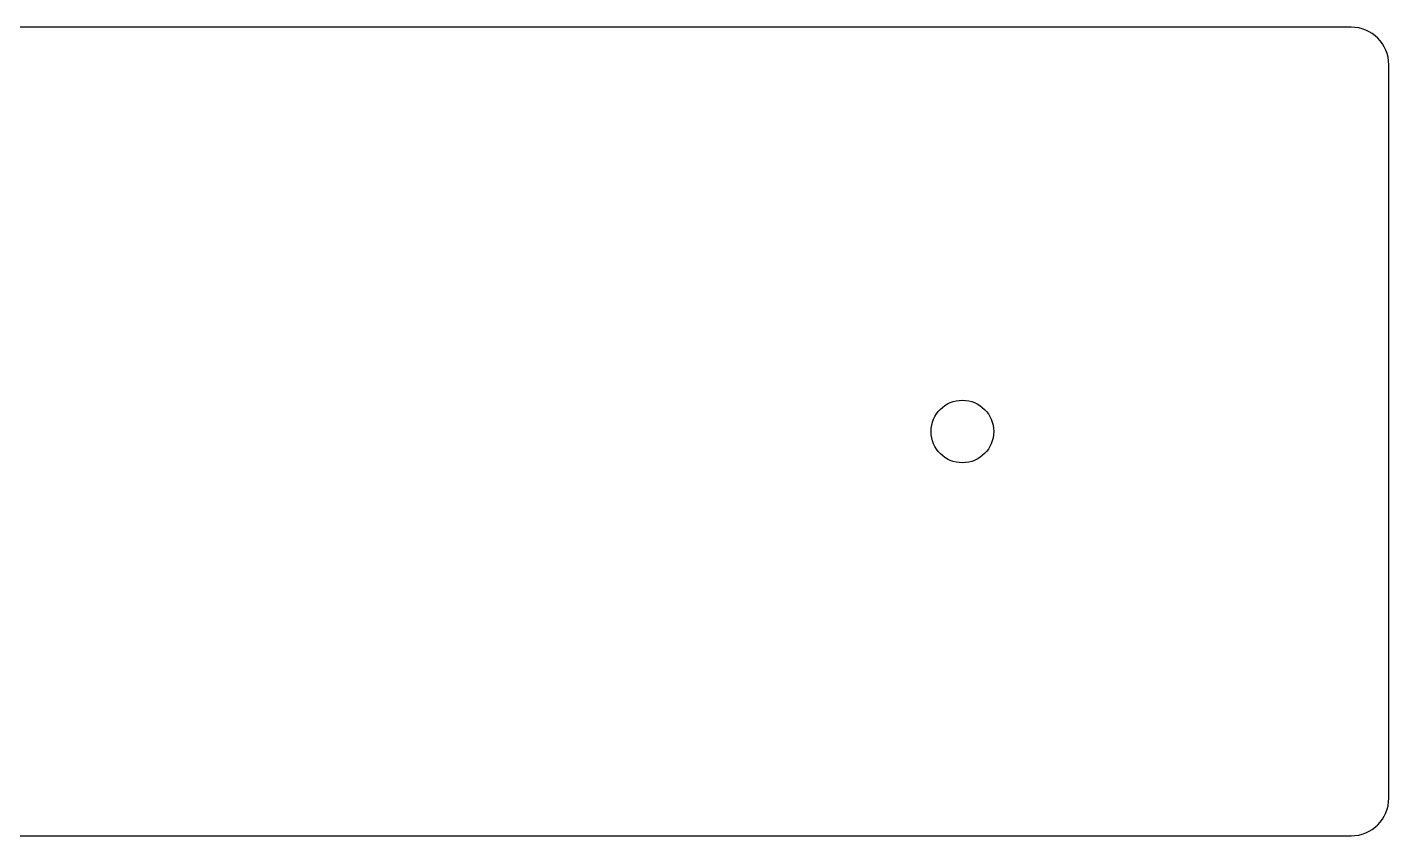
# Model space of a CAD drawing. Extents: x 0 to 482, y -61 to 277.
# Drawn here: x 167.2 to 239.5, y 47.5 to 90.5 of the extents above; entities that cross this region are included whole.
import ezdxf

# ---------------------------------------------------------------- set-up
doc = ezdxf.new("R2010")
doc.units = 0
doc.layers.add('weight - signature', color=7, linetype='CONTINUOUS', lineweight=25, true_color=0x000000)

msp = doc.modelspace()

# ---------------------------------------------------------------- linework, layer by layer
at = {"layer": 'weight - signature'}
for p, q in [((237.5, 90.506), (2, 90.506)), ((239.5, 49.533), (239.5, 88.506)), ((2, 47.533), (237.5, 47.533))]:
    msp.add_line(p, q, dxfattribs=at)
msp.add_circle((216.844, 69.019), 1.664, dxfattribs=at)
for centre, start, end in [((237.5, 88.506), 0, 90), ((237.5, 49.533), -90, 0)]:
    msp.add_arc(centre, 2, start, end, dxfattribs=at)

doc.saveas('drawing.dxf')
